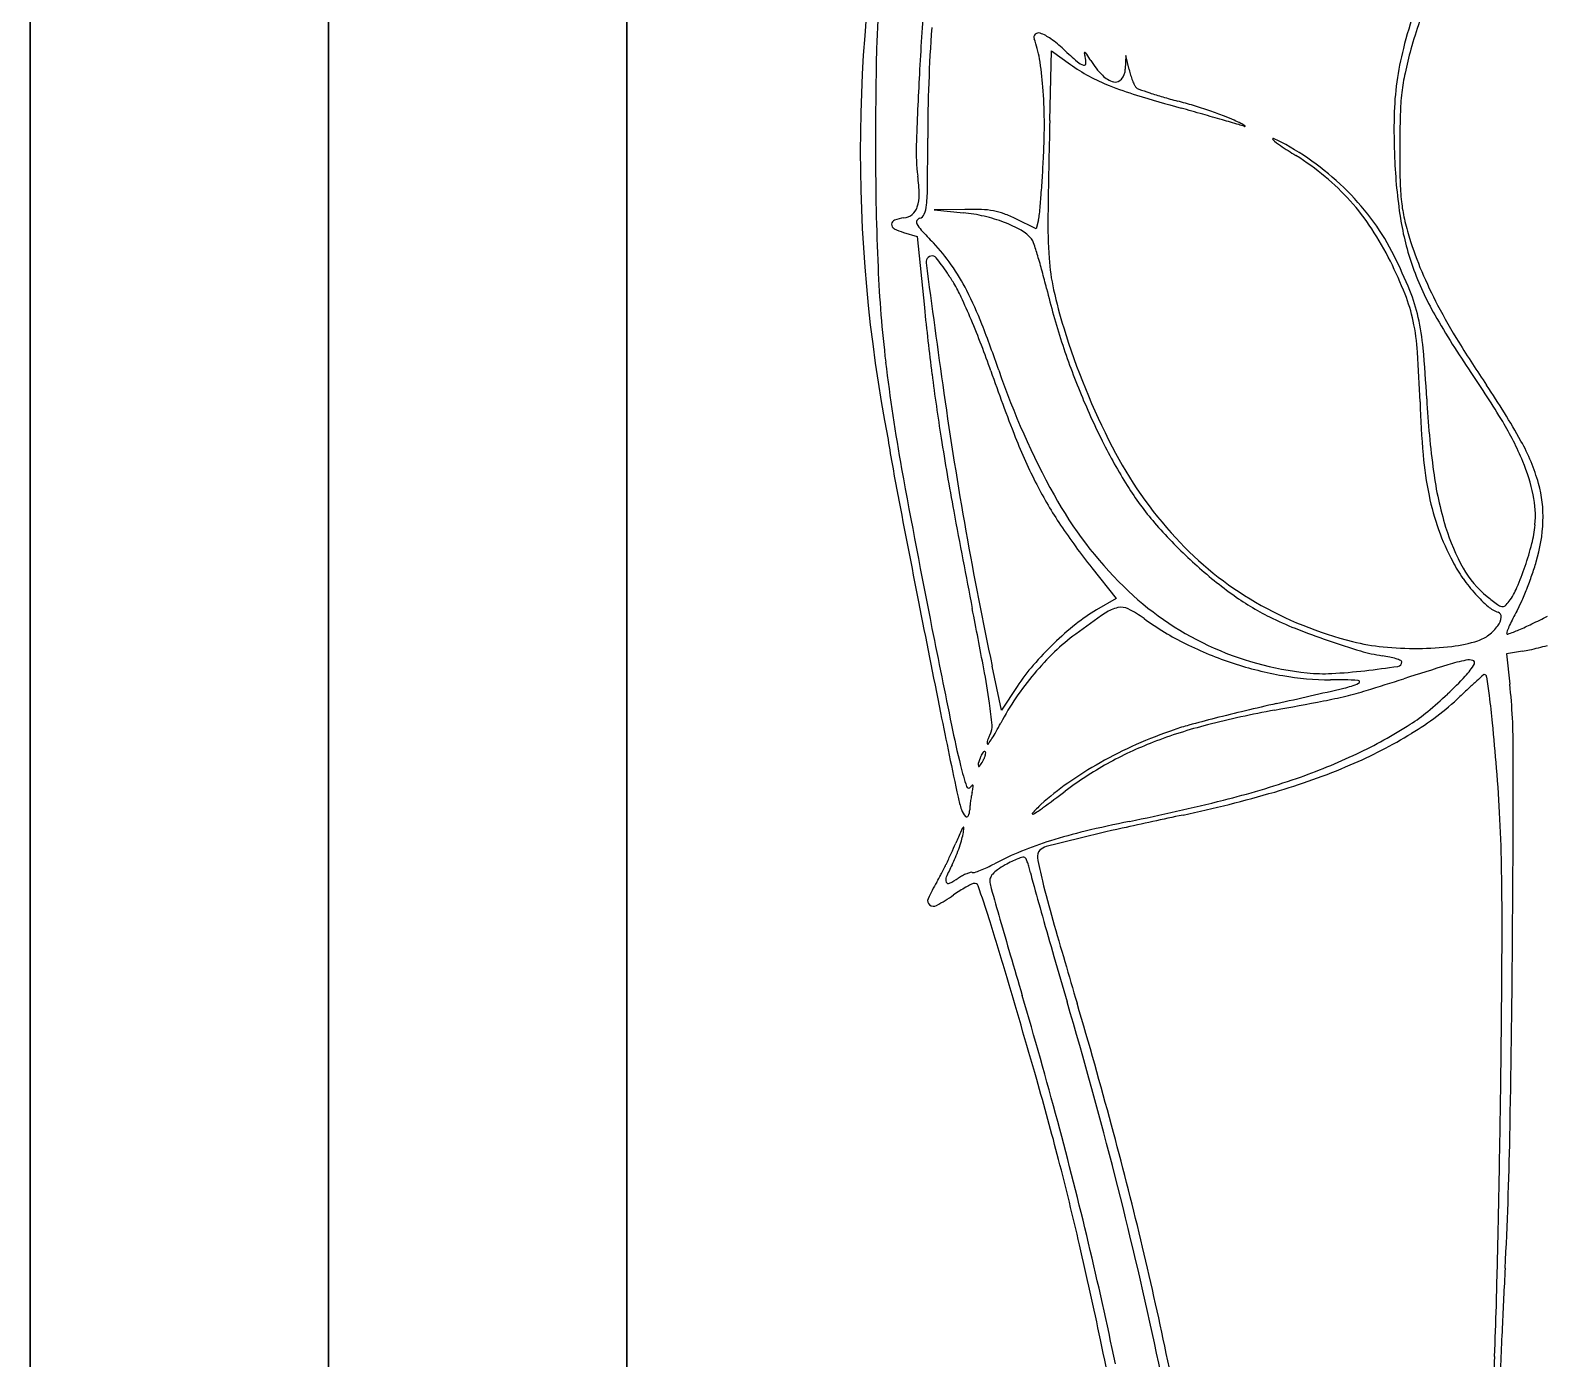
# Model space of a CAD drawing. Header units: millimetres. Extents: x 56222 to 3066687, y -650199 to -121287.
# Drawn here: x 140514.61 to 140519.68, y -185755.83 to -185751.38 of the extents above; entities that cross this region are included whole.
import ezdxf

# ---------------------------------------------------------------- set-up
doc = ezdxf.new("R2010")
doc.units = ezdxf.units.MM
doc.header["$MEASUREMENT"] = 0
doc.layers.add('$TD_AUDIT_GENERATED_(A0BDF17)', color=32, linetype='Continuous', lineweight=30)
doc.layers.add('FURNITURE', color=32, linetype='Continuous', lineweight=9)

msp = doc.modelspace()

# ---------------------------------------------------------------- linework, layer by layer
at = {"layer": '$TD_AUDIT_GENERATED_(A0BDF17)', "linetype": 'Continuous', "lineweight": 25, "ltscale": 2}
for p, q in [((140518.0265, -185751.6823), (140518.0322, -185751.4492)), ((140518.0322, -185751.4492), (140518.0955, -185751.4947)), ((140518.2812, -185751.4652), (140518.2798, -185751.511)), ((140518.2923, -185751.5123), (140518.2812, -185751.4652)), ((140517.7417, -185751.9808), (140517.6383, -185751.9828)), ((140517.6383, -185751.9828), (140517.7368, -185751.9923)), ((140517.9803, -185752.0465), (140517.9128, -185752.0126)), ((140517.9884, -185752.0161), (140517.9803, -185752.0465)), ((140517.5358, -185752.0579), (140517.582, -185752.0711)), ((140517.582, -185752.0711), (140517.606, -185752.3098)), ((140518.1671, -185753.182), (140518.249, -185753.285)), ((140518.249, -185753.285), (140518.1828, -185753.3238)), ((140519.6112, -185753.4623), (140519.5584, -185753.4711)), ((140519.5584, -185753.4711), (140519.569, -185753.5725)), ((140517.8646, -185753.6591), (140517.8332, -185753.5117)), ((140517.9168, -185753.5806), (140517.8646, -185753.6591))]:
    msp.add_line(p, q, dxfattribs=at)
for centre, radius, start, end in [((140522.4823, -185751.7839), 5.0911, 167.6373, 190.9661), ((140527.9489, -185752.0688), 10.3738, 175.63904, 177.00633), ((140520.842, -185751.891), 1.6657, 157.6976, 164.4383), ((140520.8942, -185751.5519), 3.4503, 175.8813, 179.0745), ((140521.0763, -185751.9212), 1.925, 161.5478, 165.5643), ((140522.8249, -185751.7424), 5.2076, 175.9149, 179.9893), ((140517.9873, -185751.404), 0.0143, 132.2374, 200.9935), ((140517.9889, -185751.4057), 0.0165, 70.4674, 132.2374), ((140517.9482, -185751.5202), 0.138, 53.791, 70.4674), ((140517.6602, -185751.5295), 0.3361, 9.216, 20.9935), ((140517.7382, -185751.8071), 0.4937, 47.3311, 53.791), ((140519.4167, -185749.9861), 1.983, 227.331, 229.1278), ((140520.1595, -185751.6853), 0.9783, 165.5644, 172.2292), ((140520.6701, -185751.8431), 1.4872, 164.4382, 167.5973), ((140534.9043, -185751.7782), 17.4622, 179.07452, 180.03457), ((140516.8205, -185751.6658), 1.1868, 4.6114, 9.216), ((140518.4433, -185751.0099), 0.5966, 234.3383, 241.4581), ((140518.1598, -185751.4386), 0.0621, 229.1277, 251.0809), ((140518.1416, -185751.4917), 0.006, 251.0809, 358.8744), ((140518.1433, -185751.4561), 0.00153, 55.83, 188.8827), ((140518.2434, -185751.4404), 0.1028, 188.8829, 195.991), ((140518.1315, -185751.4734), 0.0225, 33.8472, 55.8299), ((140518.0696, -185751.4902), 0.078, 358.8745, 15.991), ((140517.3106, -185752.024), 1.011, 32.4242, 33.8472), ((140518.4248, -185751.3162), 0.309, 212.4241, 224.0641), ((140531.016, -185752.2292), 13.4452, 177.00638, 178.02486), ((140518.4503, -185750.9971), 0.6112, 241.4581, 248.4499), ((140518.2601, -185751.4757), 0.0797, 224.064, 255.9276), ((140518.247, -185751.5276), 0.0262, 255.9276, 320.8405), ((140518.2245, -185751.5092), 0.0553, 320.8404, 358.1959), ((140518.5745, -185751.4455), 0.2899, 193.3018, 197.1714), ((140518.5403, -185751.4561), 0.2541, 197.1713, 201.4433), ((140518.5081, -185751.4687), 0.2196, 201.4433, 205.6497), ((140519.8411, -185751.6608), 0.6384, 167.5972, 173.5409), ((140516.4832, -185751.693), 1.5252, 0.4178, 4.6114), ((140518.6685, -185750.4445), 1.2053, 248.4499, 253.0755), ((140518.3351, -185751.5518), 0.0277, 205.6498, 224.9999), ((140518.3339, -185751.553), 0.026, 224.9999, 250.4383), ((140520.4331, -185744.6456), 7.2668, 253.07551, 254.30071), ((140518.9213, -185749.8999), 1.7803, 250.4384, 251.6718), ((140518.783, -185750.3174), 1.3406, 251.6719, 253.6325), ((140520.1951, -185751.6901), 1.0142, 172.2292, 178.7532), ((140520.0687, -185751.6866), 0.8674, 173.5408, 178.4354), ((140519.006, -185749.5584), 2.1316, 253.6325, 255.0176), ((140518.0344, -185753.1888), 1.6266, 73.0648, 75.0176), ((140510.7144, -185779.2222), 28.6497, 74.14963, 74.30066), ((140517.9517, -185753.4603), 1.9103, 71.3338, 73.0648), ((140518.0161, -185753.2698), 1.7093, 69.5912, 71.3338), ((140515.9286, -185751.697), 2.0798, 357.0942, 0.4178), ((140551.199, -185752.489), 33.1823, 178.60701, 179.1575), ((140513.2584, -185770.2621), 19.3355, 73.94681, 74.14964), ((140512.0647, -185774.4106), 23.6522, 73.80778, 73.94689), ((140518.4772, -185752.0306), 0.387, 64.3417, 69.5911), ((140518.075, -185752.8678), 1.3158, 63.2513, 64.3417), ((140518.5134, -185752.2027), 0.527, 71.6599, 73.8078), ((140518.5744, -185751.8769), 0.2063, 58.9636, 63.2513), ((140518.6801, -185751.7012), 0.00115, 326.1122, 58.9632), ((140521.3795, -185751.7159), 2.1989, 178.7531, 182.4108), ((140523.4615, -185751.7793), 4.2615, 178.4353, 179.939), ((140496.3929, -185751.7375), 21.2243, 359.55138, 359.98935), ((140518.6798, -185751.7009), 0.0016, 251.6598, 326.1124), ((140518.7756, -185751.7454), 0.00204, 69.2869, 227.6241), ((140518.9145, -185751.5931), 0.2082, 227.624, 236.502), ((140518.6946, -185751.9594), 0.2308, 62.184, 69.2868), ((140526.5218, -185751.7833), 9.0797, 180.03447, 182.47151), ((140518.2057, -185751.7874), 0.6272, 178.0249, 187.4674), ((140512.4772, -185751.5218), 5.5356, 356.3434, 357.0942), ((140520.1123, -185749.7833), 2.3785, 236.502, 237.9912), ((140518.3779, -185752.5597), 0.9095, 53.4526, 62.184), ((140518.3691, -185752.5721), 0.9103, 50.3553, 57.9912), ((140523.817, -185751.7796), 4.6171, 179.9389, 181.3053), ((140518.3699, -185752.5705), 0.923, 44.8172, 53.4526), ((140521.0097, -185751.7315), 1.8288, 182.4107, 188.7655), ((140517.0139, -185751.9436), 0.5748, 1.2283, 7.4674), ((140516.9399, -185751.8984), 0.6767, 354.2657, 359.5513), ((140514.1811, -185751.6307), 3.8283, 355.3536, 356.3434), ((140518.4499, -185752.4745), 0.7836, 41.8112, 50.3553), ((140520.0293, -185751.8659), 0.8283, 181.3052, 186.1795), ((140517.4651, -185751.9339), 0.1235, 341.6982, 1.2283), ((140513.6186, -185751.585), 4.3926, 354.6314, 355.3535), ((140518.3916, -185752.549), 0.8924, 36.0354, 44.8172), ((140518.4343, -185752.4885), 0.8046, 33.3881, 41.8111), ((140519.7113, -185751.9004), 0.5085, 186.1794, 192.7923), ((140517.531, -185751.9556), 0.0541, 276.7524, 309.1914), ((140517.5311, -185751.9558), 0.054, 309.1914, 341.6983), ((140517.5844, -185751.9886), 0.0227, 284.6548, 338.0269), ((140517.5003, -185751.9546), 0.1135, 338.0269, 354.2657), ((140517.686, -185752.5189), 0.529, 76.813, 84.4972), ((140517.7613, -185752.9607), 0.9801, 87.8612, 91.1422), ((140517.7875, -185752.2575), 0.2765, 79.4451, 87.8613), ((140517.6877, -185752.5118), 0.5217, 69.0482, 76.813), ((140517.7991, -185752.1952), 0.2131, 69.5738, 79.4451), ((140517.7364, -185752.3638), 0.393, 63.3308, 69.5738), ((140517.8686, -185751.9844), 0.1239, 345.1479, 354.6314), ((140519.7698, -185752.0268), 1.7497, 179.1575, 183.8434), ((140517.5109, -185752.0308), 0.0148, 109.794, 178.2272), ((140517.5126, -185752.0308), 0.0165, 178.2271, 241.93), ((140517.5796, -185751.9051), 0.159, 241.9301, 254.0182), ((140517.5541, -185752.1508), 0.1423, 96.7524, 109.794), ((140517.5916, -185752.0238), 0.0122, 152.986, 209.0214), ((140517.594, -185752.0251), 0.0149, 104.6548, 152.9859), ((140517.6743, -185751.9779), 0.1068, 209.0213, 222.5377), ((140519.3529, -185750.4378), 2.3849, 222.5376, 223.9549), ((140517.72, -185752.4273), 0.4313, 60.7676, 69.0483), ((140517.8721, -185752.1556), 0.1199, 39.2959, 60.7676), ((140518.2541, -185752.6073), 1.0204, 26.3395, 33.388), ((140518.4902, -185752.4772), 0.7705, 26.2305, 36.0354), ((140520.0854, -185751.874), 0.8935, 188.7654, 199.6242), ((140520.0312, -185751.8277), 0.8366, 192.7924, 197.347), ((140517.21, -185752.5039), 0.5918, 34.7654, 43.9549), ((140517.9315, -185752.107), 0.0431, 18.3832, 39.2959), ((140516.2337, -185752.6712), 1.8322, 16.9773, 18.3831), ((140520.4006, -185751.7124), 1.2236, 197.3471, 202.9147), ((140517.6316, -185752.1571), 0.0203, 72.0634, 187.5377), ((140517.6326, -185752.1538), 0.0168, 38.501, 72.0635), ((140517.0305, -185752.6327), 0.7861, 36.3881, 38.5009), ((140516.4978, -185752.5906), 1.5561, 14.9914, 16.9774), ((140518.7301, -185752.0966), 0.7077, 183.8434, 192.5289), ((140517.829, -185752.8177), 1.4947, 21.6925, 26.3395), ((140517.5239, -185752.9534), 1.8478, 22.2784, 26.2305), ((140521.7063, -185751.9912), 4.2597, 182.4714, 186.7635), ((140562.6301, -185746.203), 45.411, 187.53757, 188.09357), ((140517.1191, -185752.5675), 0.6762, 33.4141, 36.388), ((140516.7942, -185752.7818), 1.0654, 31.2985, 33.4141), ((140517.0655, -185752.6041), 0.7676, 27.2046, 34.7654), ((140515.7357, -185752.7946), 2.345, 13.5308, 14.9914), ((140520.1843, -185751.8387), 0.9986, 199.6242, 209.7751), ((140520.6677, -185751.5994), 1.5136, 202.9147, 207.6616), ((140517.3076, -185752.4697), 0.4646, 24.7803, 31.2985), ((140516.6722, -185752.8063), 1.2098, 21.3611, 27.2046), ((140520.3016, -185751.6959), 2.3512, 193.5308, 198.0582), ((140519.635, -185751.8956), 1.6347, 192.529, 197.1748), ((140518.704, -185752.4699), 0.5725, 12.8161, 22.2783), ((140525.9643, -185751.4683), 8.4006, 185.74903, 187.28613), ((140515.4188, -185753.3417), 2.5449, 22.9299, 24.7803), ((140518.7055, -185752.4691), 0.5514, 11.9115, 21.6926), ((140521.1063, -185751.3695), 2.0088, 207.6616, 211.7317), ((140515.12, -185753.4681), 2.8693, 21.0722, 22.93), ((140518.5007, -185752.5123), 0.7608, 3.9643, 11.9115), ((140518.5096, -185752.5141), 0.7718, 5.0366, 12.8162), ((140521.6651, -185750.9915), 2.7046, 209.7751, 214.6008), ((140514.2964, -185753.7355), 3.7609, 18.8519, 21.3611), ((140520.4301, -185751.6498), 2.4668, 197.1748, 207.1965), ((140515.2822, -185753.4056), 2.6955, 19.1255, 21.0723), ((140520.4131, -185751.6595), 2.4685, 198.0582, 202.4234), ((140514.892, -185752.7624), 4.378, 1.7874, 3.9643), ((140514.3348, -185752.882), 4.9628, 3.0696, 5.0366), ((140522.9722, -185750.2157), 4.2025, 211.7317, 214.075), ((140523.3972, -185751.7906), 5.9625, 186.76346, 190.23646), ((140524.6324, -185751.6386), 7.0578, 187.28615, 189.03776), ((140523.2844, -185750.6306), 5.7742, 199.12556, 201.47254), ((140520.3123, -185751.6815), 2.596, 198.8519, 208.9544), ((140516.9121, -185754.2705), 3.0698, 30.9372, 34.6008), ((140531.5826, -185750.6181), 14.0512, 188.09358, 190.00744), ((140520.3009, -185751.7058), 2.3471, 202.4234, 206.8933), ((140517.3393, -185754.0259), 2.598, 29.2294, 34.075), ((140522.5504, -185752.5234), 3.2841, 181.7874, 184.902), ((140522.3657, -185752.4514), 3.0797, 183.0695, 187.6134), ((140518.6476, -185753.2303), 1.0464, 22.7623, 30.9372), ((140524.1725, -185751.6657), 6.7761, 189.22867, 190.82491), ((140527.4626, -185751.1884), 9.9236, 189.03768, 190.47211), ((140519.5536, -185752.0981), 1.7652, 201.4726, 207.1474), ((140519.037, -185753.076), 0.6526, 15.6981, 29.2294), ((140519.7994, -185751.9601), 1.7848, 206.8934, 212.3819), ((140519.4664, -185752.145), 1.3834, 207.1965, 222.6494), ((140520.4631, -185752.7024), 1.1891, 184.9021, 191.549), ((140546.2305, -185747.6673), 29.165, 190.23644, 191.30672), ((140520.4689, -185752.7049), 1.166, 187.6133, 196.9956), ((140519.0368, -185753.067), 0.6243, 11.9156, 22.7623), ((140519.1846, -185752.2873), 1.3505, 207.1474, 213.8161), ((140519.1302, -185752.3845), 0.9924, 212.382, 221.2556), ((140519.269, -185753.0107), 0.4116, 357.7869, 15.6981), ((140595.7533, -185737.9787), 79.6536, 190.824889, 191.087304), ((140519.2104, -185752.2911), 1.3367, 208.9544, 225.5558), ((140520.1142, -185752.7737), 0.833, 191.549, 199.6974), ((140519.3182, -185753.0076), 0.3367, 354.6947, 11.9156), ((140548.3712, -185747.3238), 31.1863, 190.4721, 191.0831), ((140530.5543, -185750.7995), 13.007, 190.00753, 192.03552), ((140519.8748, -185751.825), 2.1812, 213.8162, 218.4728), ((140519.5607, -185752.007), 1.565, 221.2557, 227.5637), ((140520.0879, -185752.7831), 0.805, 199.6974, 208.0572), ((140520.0236, -185752.841), 0.7004, 196.9956, 209.327), ((140519.2412, -185753.0005), 0.4141, 345.8933, 354.6947), ((140519.1361, -185753.0056), 0.5446, 343.2679, 357.7869), ((140519.2959, -185752.3021), 1.1516, 222.6494, 239.8026), ((140518.6903, -185752.862), 0.9821, 341.2771, 345.8934), ((140519.5449, -185752.0242), 1.5416, 227.5637, 233.9072), ((140519.8424, -185752.9139), 0.5269, 208.0573, 215.2314), ((140518.7083, -185752.877), 0.9913, 340.5852, 343.2679), ((140519.8798, -185752.8876), 0.5726, 215.2314, 221.9715), ((140519.6981, -185753.0239), 0.327, 209.327, 231.1228), ((140518.7044, -185752.8668), 0.9672, 336.7474, 341.2771), ((140518.364, -185752.7557), 1.3563, 338.4644, 340.5852), ((140518.9968, -185752.5089), 1.0317, 225.5558, 244.812), ((140519.1617, -185752.5499), 0.891, 233.9072, 243.4705), ((140519.8194, -185752.9419), 0.4913, 221.9716, 228.8892), ((140519.3762, -185753.1555), 0.2359, 323.8249, 336.7474), ((140518.4686, -185752.7969), 1.2439, 336.3156, 338.4644), ((140586.3802, -185739.8154), 70.1023, 191.087355, 191.39744), ((140493.9479, -185757.9845), 24.2713, 10.59796, 11.08314), ((140518.4754, -185753.8237), 0.5792, 120.3386, 128.6777), ((140518.2805, -185753.4323), 0.1195, 102.7365, 124.6406), ((140518.2658, -185753.3671), 0.0526, 62.942, 102.7364), ((140518.107, -185753.678), 0.4017, 54.0429, 62.942), ((140519.3469, -185752.2144), 1.253, 239.8025, 255.9036), ((140520.3806, -185752.1774), 1.4144, 231.1228, 232.9148), ((140519.5614, -185753.2375), 0.099, 228.8892, 251.565), ((140519.5502, -185753.2759), 0.0373, 232.9148, 257.559), ((140519.5449, -185753.3), 0.0126, 257.559, 311.383), ((140519.4923, -185753.2404), 0.0921, 311.3831, 323.8249), ((140519.2636, -185753.1457), 0.3757, 331.0742, 336.3156), ((140518.7741, -185754.1968), 1.0572, 128.6777, 133.9927), ((140520.5155, -185756.6672), 4.0514, 124.6406, 126.3606), ((140518.9155, -185752.5634), 0.9753, 234.0429, 243.6437), ((140519.2442, -185752.3845), 1.0759, 243.4705, 248.4613), ((140519.4758, -185753.3387), 0.0652, 324.4982, 351.7925), ((140519.5253, -185753.3458), 0.0151, 351.7925, 71.5649), ((140520.1363, -185753.6341), 0.6243, 155.4494, 157.3761), ((140520.0966, -185753.6159), 0.5806, 152.9555, 155.4494), ((140520.3326, -185753.7364), 0.8456, 151.0742, 152.9555), ((140519.2175, -185752.4828), 0.9844, 292.7905, 295.6151), ((140518.7349, -185751.4763), 2.1005, 295.6151, 297.2175), ((140602.7763, -185736.3614), 86.8301, 191.30675, 191.524932), ((140518.5354, -185753.9775), 0.7114, 126.3606, 133.854), ((140519.8356, -185750.8861), 2.6868, 248.4613, 250.9809), ((140519.8386, -185750.8775), 2.6959, 250.9808, 253.3988), ((140519.3264, -185753.0167), 0.4319, 276.4073, 288.3194), ((140519.4223, -185753.3063), 0.1268, 288.3195, 307.2117), ((140519.4127, -185753.2936), 0.1427, 307.2117, 324.4982), ((140519.5792, -185753.4019), 0.0207, 157.376, 179.9999), ((140519.5616, -185753.4019), 0.00316, 180, 291.2405), ((140519.0431, -185752.0677), 1.4346, 291.2403, 292.7905), ((140518.796, -185754.2195), 1.0888, 133.9926, 139.2515), ((140518.7006, -185754.1495), 0.9498, 133.854, 139.8874), ((140519.0165, -185752.3595), 1.2028, 243.6437, 251.8475), ((140518.9943, -185752.5141), 1.0259, 244.8121, 264.1501), ((140519.211, -185752.7558), 0.6948, 255.9035, 264.4774), ((140519.2198, -185752.9531), 0.53, 253.3988, 261.4714), ((140519.0782, -185753.8974), 0.4248, 78.0247, 81.4714), ((140519.2536, -185752.3153), 1.1374, 264.4774, 270.4043), ((140519.254, -185752.3717), 1.081, 270.4043, 276.4073), ((140519.5351, -185753.0072), 0.4614, 279.4959, 282.5663), ((140519.4086, -185752.4398), 1.0427, 282.5664, 284.2355), ((140519.4028, -185752.417), 1.0663, 284.2355, 285.8975), ((140514.993, -185754.0468), 2.861, 8.2571, 10.5979), ((140518.5162, -185753.9784), 0.7194, 139.2515, 146.4251), ((140519.0126, -185752.3714), 1.1902, 251.8476, 260.0916), ((140518.879, -185751.771), 1.7681, 273.0065, 276.62), ((140518.6224, -185749.5607), 3.9932, 276.6199, 278.2263), ((140519.1185, -185753.7072), 0.2304, 72.5762, 78.0246), ((140519.1244, -185753.6884), 0.2107, 67.9209, 72.5761), ((140519.1916, -185753.4979), 0.0152, 278.2263, 359.9999), ((140519.2017, -185753.4979), 0.00507, 360, 67.921), ((140524.8238, -185771.1563), 18.4744, 107.19759, 107.67773), ((140519.5646, -185754.1639), 0.6868, 101.9864, 107.1976), ((140519.2632, -185753.3994), 0.2142, 316.8815, 330.7672), ((140519.4323, -185753.5407), 0.0496, 74.6354, 101.9864), ((140519.4433, -185753.5003), 0.00776, 330.7674, 74.6354), ((140518.726, -185754.1709), 0.9831, 139.8873, 145.8255), ((140518.9663, -185752.6368), 0.9209, 260.0917, 270.0846), ((140518.9439, -185753.0068), 0.5306, 264.1502, 273.0065), ((140518.9704, -185755.4107), 1.8531, 87.2164, 90.0847), ((140518.9511, -185753.318), 0.2749, 282.9907, 293.8143), ((140519.0601, -185753.5649), 0.00503, 293.8142, 87.2163), ((140515.487, -185741.861), 12.2727, 287.06081, 287.67777), ((140518.4246, -185752.6142), 1.363, 313.3435, 316.8815), ((140522.0527, -185756.4048), 3.849, 132.386, 132.9099), ((140536.5631, -185772.3035), 25.3739, 132.31543, 132.38602), ((140519.4828, -185753.5426), 0.00244, 89.9998, 132.3155), ((140519.4828, -185753.5489), 0.0087, 9.1965, 89.9998), ((140517.2125, -185753.9164), 2.3086, 7.6176, 9.1964), ((140517.4084, -185753.7982), 2.1724, 359.9537, 5.9647), ((140518.6253, -185754.1025), 0.8614, 145.8255, 152.3822), ((140513.7105, -185726.2093), 27.9145, 280.4641, 280.80765), ((140508.4443, -185707.7738), 47.0153, 282.70828, 282.99063), ((140518.6574, -185752.1231), 1.5327, 280.8077, 283.6503), ((140518.7371, -185752.4513), 1.195, 283.6504, 287.0608), ((140518.7303, -185752.8997), 0.9804, 301.312, 313.2318), ((140518.4351, -185752.6254), 1.3477, 309.5712, 313.3435), ((140524.4588, -185758.9932), 7.383, 132.90998, 133.23175), ((140517.1279, -185753.9278), 2.3939, 5.3951, 7.6176), ((140541.2481, -185748.9135), 24.0624, 191.39748, 192.08595), ((140516.3736, -185753.8465), 1.4659, 5.3379, 8.2571), ((140519.4016, -185757.0234), 3.4208, 100.4641, 104.3326), ((140520.379, -185760.7321), 7.2711, 103.49143, 104.31993), ((140520.5114, -185761.2837), 7.8383, 102.70828, 103.49139), ((140518.9147, -185753.2056), 0.595, 302.6204, 309.5712), ((140521.3599, -185752.9626), 3.7384, 191.525, 193.6637), ((140517.7831, -185753.7148), 0.0503, 331.8449, 5.3379), ((140516.9736, -185753.2384), 1.0027, 330.5297, 332.3821), ((140518.9313, -185755.1516), 1.5076, 108.8773, 114.0622), ((140518.9509, -185755.2594), 1.6001, 104.3326, 111.1607), ((140518.6984, -185754.4706), 0.7879, 105.1111, 108.8774), ((140520.2032, -185760.0433), 6.5602, 104.31997, 105.11111), ((140518.3719, -185752.3577), 1.6017, 295.2656, 302.6203), ((140503.8872, -185755.1782), 15.6935, 4.8409, 5.39506), ((140517.887, -185753.781), 0.0719, 163.5883, 170.6245), ((140517.8203, -185753.77), 0.00435, 170.6245, 224.9999), ((140517.8189, -185753.7715), 0.00226, 224.9999, 325.4859), ((140517.907, -185753.7869), 0.0927, 156.6084, 163.5883), ((140517.2675, -185753.3923), 0.6714, 325.4859, 327.3264), ((140517.9636, -185753.8114), 0.1544, 151.8449, 156.6085), ((140517.4268, -185753.4945), 0.4822, 327.3264, 330.5297), ((140518.9163, -185755.1181), 1.471, 114.0621, 119.3436), ((140518.8205, -185754.9225), 1.2389, 111.1607, 119.0372), ((140518.393, -185752.3452), 1.6295, 293.165, 301.312), ((140518.2353, -185753.9841), 0.4719, 159.0063, 162.0024), ((140517.6167, -185753.7234), 0.2141, 324.5984, 329.8215), ((140517.8588, -185753.8396), 0.0686, 151.3686, 159.0063), ((140517.8236, -185753.8204), 0.0285, 136.659, 151.3686), ((140517.7139, -185753.7799), 0.1017, 329.8215, 336.3439), ((140517.811, -185753.8085), 0.0112, 111.6457, 136.6592), ((140517.808, -185753.8009), 0.00298, 44.9999, 111.6457), ((140517.7478, -185753.7948), 0.0647, 336.3439, 345.4979), ((140517.8063, -185753.8026), 0.00541, 355.9065, 44.9999), ((140517.7672, -185753.7998), 0.0446, 345.4979, 355.9066), ((140518.1929, -185751.9782), 2.0213, 289.0882, 295.2657), ((140430.3602, -185753.7278), 89.2206, 359.539969, 359.953644), ((140518.6532, -185753.6206), 0.9528, 193.6637, 198.044), ((140517.7982, -185753.8421), 0.0122, 162.0024, 203.6879), ((140517.7892, -185753.846), 0.00245, 203.6879, 324.5983), ((140518.7999, -185754.8855), 1.1965, 119.0371, 127.1219), ((140518.8474, -185754.9954), 1.3302, 119.3436, 124.8766), ((140518.1565, -185751.7923), 2.2308, 286.2467, 293.165), ((140514.8975, -185754.2457), 4.6438, 2.7283, 4.8409), ((140517.7546, -185753.9134), 0.00774, 198.0441, 324.6456), ((140517.8028, -185753.9476), 0.0514, 134.7678, 144.6456), ((140518.071, -185754.0039), 0.3126, 167.0887, 169.9441), ((140517.3612, -185753.8412), 0.4156, 347.0886, 349.3691), ((140517.7677, -185753.9122), 0.00159, 18.3898, 134.7678), ((140517.7576, -185753.9156), 0.0123, 349.3691, 18.3898), ((140518.5779, -185754.6088), 0.859, 124.8765, 132.5547), ((140513.4173, -185747.774), 7.7223, 306.42538, 307.12186), ((140517.5949, -185749.8654), 4.2379, 281.9669, 286.2467), ((140517.9064, -185751.1504), 2.8973, 284.0292, 289.0883), ((140518.1093, -185753.8681), 0.399, 192.086, 198.2553), ((140517.8897, -185753.9949), 0.1316, 174.3634, 179.5529), ((140518.167, -185754.0222), 0.4103, 172.1394, 174.3636), ((140518.2004, -185754.0269), 0.444, 169.9441, 172.1394), ((140518.3511, -185754.3618), 0.5236, 132.5546, 137.0144), ((140516.8426, -185746.8931), 7.2855, 281.48833, 284.02918), ((140517.7892, -185753.9737), 0.062, 198.2553, 222.6732), ((140517.748, -185754.0117), 0.00591, 222.6732, 334.4836), ((140517.7099, -185753.9935), 0.0482, 334.4835, 359.5529), ((140517.9696, -185754.0063), 0.00215, 137.0145, 298.9097), ((140517.8308, -185753.7548), 0.2894, 298.9096, 306.4255), ((140519.1702, -185758.3455), 4.4011, 101.4882, 103.4695), ((140523.3637, -185777.0823), 23.5837, 101.96699, 102.47462), ((140513.8865, -185754.2939), 5.6559, 0.9062, 2.7284), ((140520.829, -185755.4263), 3.386, 156.2868, 157.0401), ((140517.7772, -185754.0858), 0.0528, 141.4381, 156.2867), ((140517.5092, -185754.0315), 0.2306, 343.3703, 349.1878), ((140517.4821, -185754.0263), 0.2582, 349.1877, 353.8379), ((140517.7372, -185754.0538), 0.0016, 353.8381, 141.4382), ((140518.5536, -185755.7713), 1.754, 103.4695, 107.4078), ((140519.65, -185760.2959), 6.3914, 102.47471, 103.81565), ((140516.5751, -185753.6241), 1.2338, 335.2974, 337.0401), ((140517.1635, -185753.9269), 0.5918, 337.4557, 340.3996), ((140517.1869, -185753.9352), 0.567, 340.3996, 343.3703), ((140518.3285, -185755.1071), 1.0522, 112.1735, 117.5828), ((140518.4016, -185755.2864), 1.2458, 107.4079, 112.1735), ((140518.0129, -185754.1493), 0.0282, 134.9998, 190.1781), ((140518.0263, -185754.1627), 0.0471, 104.5914, 134.9999), ((140520.1129, -185762.1781), 8.3296, 103.81566, 104.59144), ((140516.2091, -185753.459), 1.6353, 332.6175, 333.9651), ((140516.0921, -185753.4019), 1.7656, 333.9651, 335.2974), ((140518.3918, -185754.5289), 0.7767, 153.1463, 156.5694), ((140517.3814, -185754.0173), 0.3559, 333.1463, 337.4556), ((140517.6489, -185753.8267), 0.3971, 291.3823, 294.9688), ((140517.5609, -185753.6376), 0.6057, 294.9688, 297.5827), ((140518.0362, -185754.4593), 0.3229, 119.5875, 124.946), ((140518.078, -185754.5329), 0.4076, 116.0848, 119.5875), ((140518.0089, -185754.3917), 0.2504, 111.0386, 116.0848), ((140518.0035, -185754.3777), 0.2354, 106.7301, 111.0386), ((140517.9381, -185754.1603), 0.0083, 58.2824, 106.7301), ((140517.9362, -185754.1633), 0.0119, 25.3774, 58.2824), ((140517.7953, -185754.2302), 0.1679, 20.6287, 25.3772), ((140517.7729, -185754.2386), 0.1918, 15.5625, 20.6287), ((140517.7005, -185754.2587), 0.267, 11.6089, 15.5626), ((140519.2581, -185753.9258), 1.2933, 190.1781, 193.7024), ((140518.1652, -185754.5419), 0.6014, 149.4587, 155.4328), ((140517.1982, -185753.9714), 0.5214, 329.4586, 332.6175), ((140517.6972, -185754.2279), 0.0196, 156.5694, 204.9882), ((140517.6866, -185754.2328), 0.00793, 204.9882, 296.0833), ((140517.5694, -185753.9934), 0.2745, 296.0832, 303.2337), ((140517.8272, -185754.3869), 0.1959, 118.3963, 123.2337), ((140517.8045, -185754.345), 0.1483, 112.4357, 118.3964), ((140517.7948, -185754.3214), 0.1228, 106.4971, 112.4357), ((140517.7634, -185754.2156), 0.0124, 74.4589, 106.4972), ((140517.7703, -185754.1909), 0.0132, 254.4589, 288.5562), ((140517.6428, -185753.811), 0.414, 288.5562, 291.3823), ((140517.8538, -185754.2327), 0.0286, 160.0882, 189.3088), ((140518.0027, -185754.2083), 0.1794, 189.3089, 195.8381), ((140517.8686, -185754.2381), 0.0443, 139.0349, 160.0883), ((140517.9017, -185754.2668), 0.0881, 124.9459, 139.035), ((140518.4109, -185754.1128), 0.4582, 191.6089, 195.6795), ((140558.3047, -185742.9145), 41.894, 195.67952, 195.84178), ((140521.1195, -185753.4719), 3.2092, 193.7023, 196.1243), ((140508.3478, -185754.3815), 11.1953, 359.69454, 0.90622), ((140517.2813, -185753.6573), 0.7519, 299.0954, 304.1966), ((140518.0892, -185754.8462), 0.6855, 122.1229, 124.1967), ((140518.0206, -185754.737), 0.5566, 119.6985, 122.1229), ((140518.0004, -185754.7017), 0.5159, 117.4929, 119.6985), ((140517.7812, -185754.2804), 0.041, 103.4168, 117.4929), ((140517.7746, -185754.2527), 0.0125, 18.9056, 103.4167), ((140512.1472, -185756.18), 5.9608, 17.79062, 18.90558), ((140565.6323, -185740.6962), 49.6886, 195.8382, 195.96127), ((140517.6339, -185754.299), 0.0171, 155.4329, 232.8588), ((140517.6365, -185754.2956), 0.0215, 232.8587, 299.0954), ((140510.9422, -185756.5667), 7.2263, 16.32965, 17.79067), ((140540.7283, -185747.8191), 23.786, 195.96135, 196.26135), ((140545.102, -185746.6609), 28.17, 195.84178, 196.12757), ((140569.3025, -185739.5425), 53.3653, 196.12429, 196.43621), ((140455.8327, -185754.1016), 63.7112, 359.359937, 359.694544), ((140556.94, -185743.0902), 40.6733, 196.2614, 196.46216), ((140561.0102, -185742.061), 44.7299, 196.12757, 196.32971), ((140461.7944, -185753.9802), 57.7854, 358.89987, 359.539977), ((140418.1489, -185783.7534), 103.9203, 16.12132, 16.329648), ((140501.1458, -185759.5772), 17.5058, 15.02635, 16.46216), ((140500.6519, -185759.7449), 18.1656, 14.41328, 16.32966), ((140500.3648, -185759.8793), 18.5096, 15.1194, 16.43627), ((140467.1649, -185754.2282), 52.3783, 359.04531, 359.35998), ((140508.6764, -185757.5875), 9.6871, 14.47388, 16.12122), ((140503.7279, -185758.884), 14.8323, 13.40054, 15.02634), ((140504.7108, -185758.7051), 14.0078, 13.49661, 15.11943), ((140462.156, -185754.1448), 57.3878, 358.751516, 359.045329), ((140506.3724, -185754.8363), 13.1992, 356.98405, 358.89997), ((140506.3327, -185758.1925), 12.1077, 13.08013, 14.47378), ((140504.3227, -185758.8015), 14.3755, 12.12935, 14.41331), ((140468.335, -185754.2794), 51.2074, 358.45905, 358.75149), ((140503.5551, -185758.8378), 14.9592, 11.83335, 13.0801), ((140504.1912, -185758.7736), 14.3561, 11.74696, 13.40049), ((140505.22, -185758.5829), 13.4841, 11.84037, 13.49665), ((140547.1167, -185756.9829), 27.6017, 176.9841, 177.39617), ((140509.8236, -185755.3955), 9.7038, 357.45636, 358.45903), ((140564.337, -185757.766), 44.8398, 177.39619, 177.68267), ((140493.0664, -185761.0354), 25.6756, 11.00148, 11.83341), ((140505.1287, -185758.6283), 13.5511, 9.77393, 12.12939), ((140503.1285, -185759.0214), 15.621, 10.35715, 11.8404), ((140549.454, -185757.156), 29.9657, 177.45634, 178.06689)]:
    msp.add_arc(centre, radius, start, end, dxfattribs=at)
at = {"layer": 'FURNITURE', "lineweight": 30}
for p, q in [((140515.608, -185785.0409), (140515.608, -185724.4446)), ((140516.608, -185784.0409), (140516.608, -185725.4446))]:
    msp.add_line(p, q, dxfattribs=at)
msp.add_lwpolyline([(140514.608, -185706.049), (140553.6092, -185706.049), (140553.6092, -185813.049), (140514.608, -185813.049)], close=True, dxfattribs=at)
msp.add_lwpolyline([(140515.608, -185813.049), (140515.608, -185724.4446)], dxfattribs=at)

doc.saveas('drawing.dxf')
